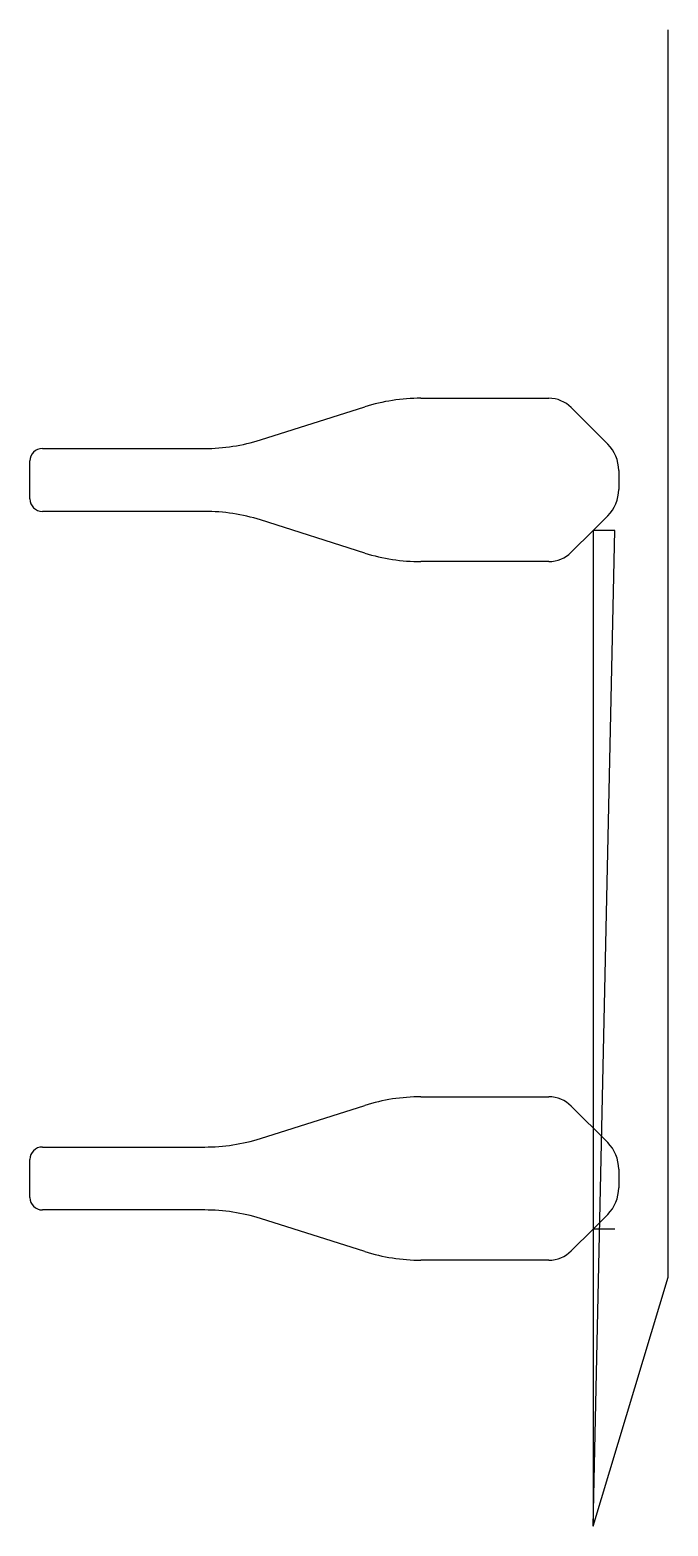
# Model space of a CAD drawing. Header units: metres. Extents: x 643 to 1668, y 0 to 2400.
import ezdxf

# ---------------------------------------------------------------- set-up
doc = ezdxf.new("R2010")
doc.units = ezdxf.units.M

msp = doc.modelspace()

# ---------------------------------------------------------------- linework, layer by layer
at = {"layer": 'TOOL_0'}
for p, q in [((1667.525, 2398.994), (1667.525, 2399.994)), ((1667.525, 399.441), (1667.525, 2398.994)), ((1270.792, 1809.096), (1476.127, 1809.096)), ((1013.534, 1742.329), (1180.691, 1795.294)), ((1512.189, 1794.158), (1570.664, 1735.683)), ((663.438, 1728.596), (923.883, 1728.596)), ((643.438, 1647.596), (643.438, 1708.596)), ((1588.238, 1693.257), (1588.238, 1662.934)), ((923.883, 1627.596), (663.438, 1627.596)), ((1180.689, 1560.899), (1013.535, 1613.863)), ((1570.664, 1620.507), (1547.06, 1596.903)), ((1547.06, 1596.906), (1512.189, 1562.035)), ((1547.06, -0.003), (1582.06, 1596.906)), ((1582.06, 1596.906), (1547.06, 1596.906)), ((1547.06, 1596.903), (1547.06, 1591.903)), ((1547.06, 1591.903), (1547.06, -0.006)), ((1476.126, 1547.097), (1270.792, 1547.097)), ((1013.534, 621.783), (1180.691, 674.748)), ((1270.792, 688.55), (1476.127, 688.55)), ((1512.189, 673.612), (1570.664, 615.137)), ((663.438, 608.05), (923.883, 608.05)), ((643.438, 527.05), (643.438, 588.05)), ((1588.238, 572.711), (1588.238, 542.388)), ((923.883, 507.05), (663.438, 507.05)), ((1180.689, 440.353), (1013.535, 493.317)), ((1570.664, 499.961), (1547.06, 476.357)), ((1547.06, 476.36), (1512.189, 441.489)), ((1582.06, 476.36), (1547.06, 476.36)), ((1547.06, 476.357), (1547.06, 471.357)), ((1547.06, 471.357), (1547.06, -0.003)), ((1476.126, 426.551), (1270.792, 426.551)), ((1547.06, -0.006), (1667.525, 399.441))]:
    msp.add_line(p, q, dxfattribs=at)
for centre, radius, start, end in [((1270.792, 1508.096), 301, 90, 107.41791), ((1476.103, 1758.039), 51.057, 45.026186, 89.973067), ((663.438, 1708.596), 20, 90, 180), ((923.883, 2028.096), 299.5, 270, 287.417717), ((1528.179, 1693.232), 60.059, 0.02385, 44.977064), ((1528.18, 1662.958), 60.058, 315.022261, 359.977104), ((663.438, 1647.596), 20, 180, 270), ((923.883, 1328.096), 299.5, 72.582101, 90), ((1270.792, 1848.097), 301, 252.581727, 270), ((1476.103, 1598.154), 51.057, 270.02581, 314.973814), ((1270.792, 387.55), 301, 90, 107.41791), ((1476.103, 637.493), 51.057, 45.026186, 89.973067), ((663.438, 588.05), 20, 90, 180), ((923.883, 907.55), 299.5, 270, 287.417717), ((1528.179, 572.686), 60.059, 0.02385, 44.977064), ((1528.18, 542.412), 60.058, 315.022261, 359.977104), ((663.438, 527.05), 20, 180, 270), ((923.883, 207.55), 299.5, 72.582101, 90), ((1270.792, 727.551), 301, 252.581727, 270), ((1476.103, 477.608), 51.057, 270.02581, 314.973814)]:
    msp.add_arc(centre, radius, start, end, dxfattribs=at)

doc.saveas('drawing.dxf')
